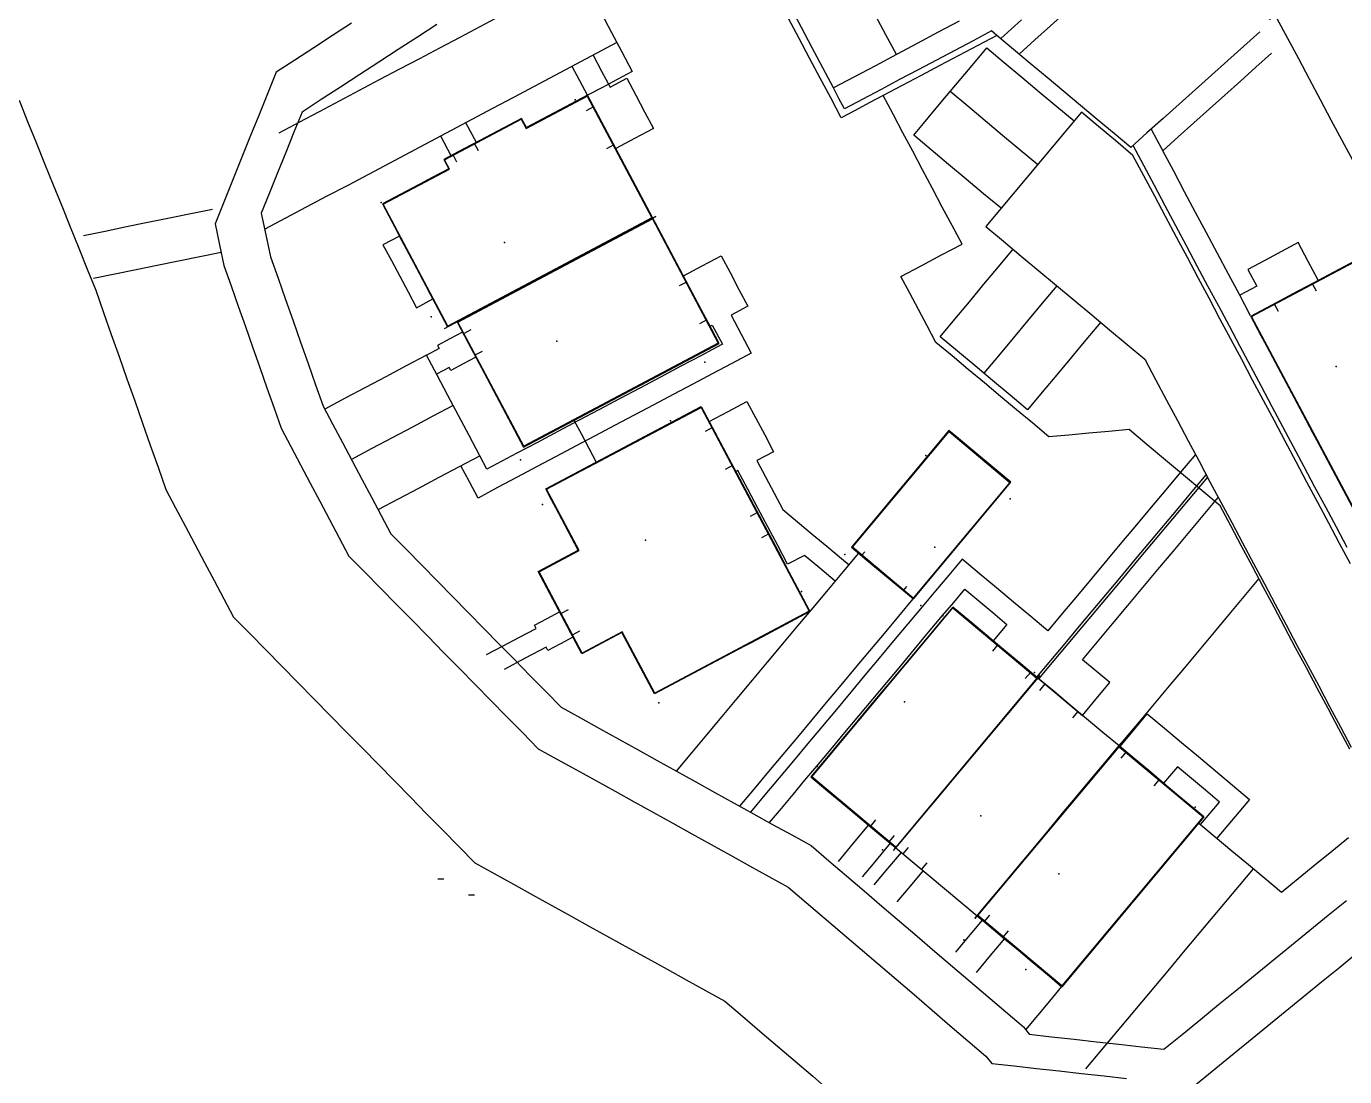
# Model space of a CAD drawing. Header units: metres. Extents: x 337936 to 338469, y 373266 to 374026.
# Drawn here: x 338137.7 to 338193.3, y 373599.6 to 373643.9 of the extents above; entities that cross this region are included whole.
import ezdxf

# ---------------------------------------------------------------- set-up
doc = ezdxf.new("R2010")
doc.units = ezdxf.units.M
for name, color, linetype in [('3D_LINES', 3, 'Continuous'), ('3D_Points', 1, 'Continuous'), ('PLOTS EXTERNAL LEVEL', 6, 'Continuous'), ('PLOTS FFL', 5, 'Continuous')]:
    doc.layers.add(name, color=color, linetype=linetype)

msp = doc.modelspace()

# ---------------------------------------------------------------- linework, layer by layer
at = {"layer": '3D_LINES'}
for points in [[(338174.395, 373642.669, 33.555), (338173.958, 373643.493, 33.543), (338173.521, 373644.318, 33.532), (338173.083, 373645.143, 33.52), (338172.646, 373645.968, 33.523), (338172.208, 373646.792, 33.528), (338171.771, 373647.617, 33.532), (338171.334, 373648.442, 33.536), (338170.896, 373649.267, 33.54), (338170.459, 373650.091, 33.544), (338170.021, 373650.916, 33.549), (338169.584, 373651.741, 33.555), (338169.147, 373652.566, 33.561), (338168.709, 373653.391, 33.566)], [(338179.566, 373642.691, 33.648), (338180.231, 373643.287, 33.657), (338180.896, 373643.883, 33.667), (338181.56, 373644.479, 33.676), (338182.225, 373645.075, 33.685), (338182.89, 373645.671, 33.695), (338183.555, 373646.267, 33.704), (338184.22, 373646.863, 33.714), (338184.884, 373647.459, 33.723), (338185.549, 373648.055, 33.732), (338186.104, 373647.436, 33.74), (338186.659, 373646.818, 33.75), (338187.214, 373646.199, 33.75), (338187.769, 373645.58, 33.75), (338188.324, 373644.961, 33.75), (338188.919, 373645.495, 33.75), (338189.526, 373644.818, 33.75), (338190.134, 373644.141, 33.75), (338190.845, 373644.779, 33.749), (338191.557, 373645.417, 33.743), (338192.269, 373646.055, 33.742), (338192.981, 373646.693, 33.74), (338193.692, 373647.331, 33.739)], [(338161.075, 373646.086, 33.374), (338160.229, 373645.637, 33.358), (338159.382, 373645.188, 33.352), (338158.536, 373644.739, 33.345), (338157.689, 373644.29, 33.308), (338156.843, 373643.841, 33.308), (338155.997, 373643.393, 33.308), (338155.15, 373642.944, 33.308), (338154.304, 373642.495, 33.308), (338153.458, 373642.046, 33.308), (338152.611, 373641.597, 33.308), (338151.765, 373641.148, 33.314), (338150.919, 373640.699, 33.346), (338150.072, 373640.251, 33.364), (338149.226, 373639.802, 33.369), (338148.38, 373639.353, 33.373)], [(338161.952, 373644.432, 33.363), (338162.39, 373643.605, 33.357), (338162.829, 373642.779, 33.351), (338163.267, 373641.952, 33.347), (338162.639, 373641.619, 33.335), (338162.011, 373641.286, 33.322), (338161.383, 373640.953, 33.309)], [(338193.496, 373613.39, 33.55), (338193.04, 373614.246, 33.548), (338192.585, 373615.101, 33.546), (338192.13, 373615.956, 33.545), (338191.675, 373616.811, 33.543), (338191.22, 373617.666, 33.541), (338190.765, 373618.521, 33.542), (338190.309, 373619.376, 33.546), (338189.854, 373620.231, 33.551), (338189.399, 373621.086, 33.553), (338188.944, 373621.941, 33.55), (338188.489, 373622.797, 33.546), (338188.034, 373623.652, 33.551), (338187.267, 373624.293, 33.556), (338186.499, 373624.934, 33.561), (338185.732, 373625.575, 33.567), (338184.965, 373626.216, 33.572), (338184.198, 373626.857, 33.577), (338183.354, 373626.782, 33.565), (338182.51, 373626.706, 33.554), (338181.665, 373626.631, 33.542), (338180.821, 373626.555, 33.53), (338180.141, 373627.124, 33.535), (338179.462, 373627.692, 33.535), (338178.782, 373628.26, 33.523), (338178.103, 373628.828, 33.511), (338177.423, 373629.396, 33.499), (338176.743, 373629.964, 33.5), (338176.064, 373630.532, 33.503), (338175.695, 373631.227, 33.508), (338175.326, 373631.922, 33.514), (338174.958, 373632.617, 33.52), (338174.589, 373633.312, 33.526), (338175.447, 373633.767, 33.534), (338176.305, 373634.222, 33.543), (338177.162, 373634.677, 33.552), (338176.747, 373635.46, 33.558), (338176.332, 373636.242, 33.565), (338175.917, 373637.025, 33.571), (338175.502, 373637.808, 33.578), (338175.086, 373638.591, 33.583), (338174.671, 373639.374, 33.574), (338174.256, 373640.156, 33.562), (338173.841, 373640.939, 33.551), (338173.252, 373640.627, 33.541), (338172.663, 373640.315, 33.531), (338172.074, 373640.002, 33.521), (338171.63, 373640.839, 33.509), (338171.186, 373641.676, 33.497), (338170.742, 373642.514, 33.485), (338170.298, 373643.351, 33.473), (338169.854, 373644.188, 33.464)], [(338177.046, 373644.074, 33.601), (338176.162, 373643.606, 33.586), (338175.279, 373643.137, 33.57), (338174.395, 373642.669, 33.555), (338173.512, 373642.2, 33.54), (338172.628, 373641.732, 33.525), (338171.745, 373641.263, 33.509), (338171.296, 373642.11, 33.497), (338170.847, 373642.956, 33.485), (338170.398, 373643.803, 33.473), (338169.949, 373644.65, 33.471)], [(338197.269, 373635.865, 33.631), (338196.846, 373636.66, 33.639), (338196.423, 373637.454, 33.647), (338195.801, 373637.123, 33.656), (338195.178, 373636.791, 33.666), (338194.555, 373636.46, 33.675), (338194.097, 373637.321, 33.684), (338193.638, 373638.182, 33.693), (338193.18, 373639.043, 33.701), (338192.722, 373639.904, 33.71), (338192.263, 373640.765, 33.719), (338191.805, 373641.626, 33.728), (338191.347, 373642.487, 33.737), (338190.888, 373643.348, 33.746), (338190.43, 373644.209, 33.75)], [(338151.44, 373643.985, 33.598), (338150.646, 373643.47, 33.598), (338149.852, 373642.954, 33.598), (338149.058, 373642.439, 33.598), (338148.265, 373641.923, 33.598), (338147.897, 373641.01, 33.598), (338147.529, 373640.096, 33.598), (338147.161, 373639.182, 33.598), (338146.793, 373638.269, 33.598), (338146.425, 373637.355, 33.598), (338146.057, 373636.441, 33.598), (338145.689, 373635.528, 33.598), (338145.876, 373634.649, 33.598), (338146.063, 373633.77, 33.598), (338146.365, 373632.913, 33.598), (338146.667, 373632.056, 33.598), (338146.969, 373631.199, 33.598), (338147.271, 373630.342, 33.598), (338147.573, 373629.484, 33.598), (338147.875, 373628.627, 33.598), (338148.177, 373627.77, 33.598), (338148.479, 373626.913, 33.598), (338148.887, 373626.144, 33.598), (338149.294, 373625.375, 33.598), (338149.702, 373624.606, 33.598), (338150.11, 373623.837, 33.598), (338150.518, 373623.069, 33.598), (338150.925, 373622.3, 33.598), (338151.333, 373621.531, 33.598), (338151.997, 373620.854, 33.598), (338152.662, 373620.177, 33.598), (338153.326, 373619.5, 33.598), (338153.991, 373618.824, 33.598), (338154.655, 373618.147, 33.598), (338155.319, 373617.47, 33.598), (338155.984, 373616.793, 33.598), (338156.648, 373616.116, 33.598), (338157.313, 373615.439, 33.598), (338157.977, 373614.763, 33.598), (338158.641, 373614.086, 33.598), (338159.306, 373613.409, 33.598), (338160.116, 373612.96, 33.598), (338160.925, 373612.511, 33.598), (338161.735, 373612.062, 33.598), (338162.545, 373611.613, 33.598), (338163.355, 373611.164, 33.598), (338164.165, 373610.716, 33.598), (338164.975, 373610.267, 33.598), (338165.784, 373609.818, 33.598), (338166.594, 373609.369, 33.598), (338167.404, 373608.92, 33.598), (338168.214, 373608.471, 33.598), (338169.024, 373608.022, 33.598), (338169.834, 373607.573, 33.598), (338170.592, 373606.926, 33.598), (338171.35, 373606.279, 33.598), (338172.108, 373605.631, 33.598), (338172.866, 373604.984, 33.598), (338173.624, 373604.336, 33.598), (338174.382, 373603.689, 33.598), (338175.14, 373603.042, 33.598), (338175.898, 373602.394, 33.598), (338176.656, 373601.747, 33.598), (338177.414, 373601.099, 33.598), (338178.172, 373600.452, 33.598), (338178.412, 373600.144, 33.598), (338179.359, 373600.038, 33.598), (338180.306, 373599.932, 33.598), (338181.253, 373599.826, 33.598), (338182.2, 373599.72, 33.598), (338183.147, 373599.614, 33.598), (338184.094, 373599.508, 33.598)], [(338155.028, 373643.931, 33.31), (338154.217, 373643.404, 33.31), (338153.407, 373642.878, 33.31), (338152.596, 373642.352, 33.31), (338151.786, 373641.825, 33.31), (338150.975, 373641.299, 33.341), (338150.165, 373640.772, 33.369), (338149.354, 373640.246, 33.372), (338149.011, 373639.393, 33.367), (338148.667, 373638.541, 33.362), (338148.324, 373637.688, 33.357), (338147.981, 373636.835, 33.352), (338147.637, 373635.982, 33.347), (338147.832, 373635.065, 33.336), (338148.027, 373634.148, 33.325), (338148.344, 373633.248, 33.328), (338148.661, 373632.348, 33.335), (338148.978, 373631.449, 33.341), (338149.295, 373630.549, 33.347), (338149.612, 373629.649, 33.347), (338149.929, 373628.75, 33.348), (338150.246, 373627.85, 33.348), (338150.653, 373627.081, 33.348), (338151.061, 373626.312, 33.35), (338151.469, 373625.543, 33.369), (338151.877, 373624.774, 33.387), (338152.284, 373624.006, 33.405), (338152.692, 373623.237, 33.423), (338153.1, 373622.468, 33.442), (338153.752, 373621.803, 33.461), (338154.405, 373621.139, 33.473), (338155.057, 373620.474, 33.472), (338155.709, 373619.81, 33.471), (338156.362, 373619.145, 33.47), (338157.014, 373618.481, 33.469), (338157.666, 373617.816, 33.468), (338158.318, 373617.152, 33.467), (338158.971, 373616.487, 33.466), (338159.623, 373615.823, 33.466), (338160.275, 373615.158, 33.465), (338161.085, 373614.709, 33.463), (338161.895, 373614.26, 33.461), (338162.705, 373613.812, 33.459), (338163.515, 373613.363, 33.458), (338164.325, 373612.914, 33.458), (338165.134, 373612.465, 33.458), (338165.944, 373612.016, 33.457), (338166.754, 373611.567, 33.457), (338167.564, 373611.118, 33.457), (338168.374, 373610.669, 33.457), (338169.184, 373610.22, 33.456), (338169.993, 373609.771, 33.456), (338170.803, 373609.323, 33.456), (338171.549, 373608.686, 33.456), (338172.294, 373608.049, 33.457), (338173.039, 373607.413, 33.456), (338173.785, 373606.776, 33.456), (338174.53, 373606.14, 33.455), (338175.275, 373605.503, 33.455), (338176.021, 373604.866, 33.455), (338176.766, 373604.23, 33.462), (338177.511, 373603.593, 33.464), (338178.257, 373602.957, 33.466), (338179.002, 373602.32, 33.469), (338179.748, 373601.683, 33.471), (338179.988, 373601.376, 33.473), (338180.935, 373601.27, 33.47), (338181.882, 373601.164, 33.356), (338182.829, 373601.058, 33.325), (338183.776, 373600.952, 33.349), (338184.723, 373600.846, 33.373), (338185.67, 373600.74, 33.397), (338186.438, 373601.367, 33.418), (338187.207, 373601.995, 33.439), (338187.975, 373602.622, 33.459), (338188.744, 373603.249, 33.479), (338189.513, 373603.877, 33.487), (338190.281, 373604.504, 33.496), (338191.05, 373605.132, 33.505), (338191.818, 373605.759, 33.513), (338192.587, 373606.387, 33.522), (338193.355, 373607.014, 33.531)], [(338178.626, 373643.477, 33.634), (338178.403, 373643.662, 33.629), (338177.63, 373643.252, 33.616), (338176.856, 373642.842, 33.602), (338176.082, 373642.431, 33.589), (338175.309, 373642.021, 33.575), (338174.535, 373641.611, 33.562), (338173.761, 373641.2, 33.549), (338172.987, 373640.79, 33.535), (338172.214, 373640.38, 33.522), (338171.979, 373640.821, 33.516), (338171.745, 373641.263, 33.509)], [(338189.717, 373643.633, 33.75), (338189.037, 373643.023, 33.75), (338188.357, 373642.413, 33.75), (338187.677, 373641.804, 33.75), (338186.996, 373641.194, 33.737), (338186.316, 373640.584, 33.721), (338185.636, 373639.974, 33.705), (338184.956, 373639.364, 33.689), (338184.276, 373638.754, 33.672), (338183.569, 373639.345, 33.66), (338182.863, 373639.935, 33.648), (338182.157, 373640.525, 33.637), (338181.451, 373641.115, 33.64), (338180.744, 373641.706, 33.643), (338180.038, 373642.296, 33.646), (338179.332, 373642.886, 33.648), (338178.626, 373643.477, 33.634), (338177.828, 373643.054, 33.62), (338177.031, 373642.631, 33.606), (338176.233, 373642.208, 33.593), (338175.436, 373641.785, 33.579), (338174.638, 373641.362, 33.565), (338173.841, 373640.939, 33.551)], [(338179.67, 373644.127, 33.652), (338179.23, 373643.733, 33.645), (338178.791, 373643.339, 33.638)], [(338162.621, 373643.17, 33.354), (338161.749, 373642.708, 33.337), (338160.876, 373642.245, 33.32), (338160.004, 373641.782, 33.303), (338159.131, 373641.32, 33.302), (338158.259, 373640.857, 33.302), (338157.387, 373640.394, 33.302), (338156.514, 373639.932, 33.302), (338155.642, 373639.469, 33.302), (338154.769, 373639.006, 33.302), (338153.897, 373638.544, 33.302), (338153.024, 373638.081, 33.302), (338152.152, 373637.618, 33.315), (338151.28, 373637.156, 33.321), (338150.407, 373636.693, 33.326), (338149.535, 373636.23, 33.33), (338148.662, 373635.768, 33.334), (338147.79, 373635.305, 33.338)], [(338161.62, 373642.639, 33.335), (338161.977, 373641.966, 33.33), (338162.334, 373641.293, 33.326), (338163.041, 373641.668, 33.341), (338163.416, 373640.961, 33.349), (338163.791, 373640.254, 33.359), (338164.165, 373639.548, 33.369), (338163.37, 373639.126, 33.355), (338162.575, 373638.704, 33.341)], [(338178.809, 373636.188, 33.575), (338178.072, 373636.803, 33.579), (338177.336, 373637.419, 33.582), (338176.599, 373638.035, 33.585), (338175.862, 373638.65, 33.588), (338175.126, 373639.266, 33.583), (338175.742, 373640.003, 33.592), (338176.357, 373640.739, 33.601), (338176.973, 373641.476, 33.61), (338177.589, 373642.212, 33.619), (338178.204, 373642.949, 33.628), (338178.941, 373642.333, 33.641), (338179.677, 373641.718, 33.638), (338180.414, 373641.102, 33.635), (338181.151, 373640.486, 33.632), (338181.887, 373639.871, 33.628)], [(338189.31, 373631.683, 33.747), (338188.848, 373632.55, 33.747), (338188.387, 373633.416, 33.747), (338187.926, 373634.283, 33.747), (338187.464, 373635.149, 33.747), (338187.003, 373636.016, 33.747), (338186.542, 373636.883, 33.747), (338186.08, 373637.749, 33.747), (338185.619, 373638.616, 33.747), (338186.274, 373639.203, 33.747), (338186.928, 373639.79, 33.747), (338187.583, 373640.376, 33.747), (338188.237, 373640.963, 33.747), (338188.892, 373641.55, 33.747), (338189.547, 373642.137, 33.747), (338190.201, 373642.724, 33.747)], [(338161.383, 373640.953, 33.309), (338161.06, 373641.562, 33.313), (338160.737, 373642.171, 33.317)], [(338155.889, 373631.403, 33.448), (338156.356, 373630.523, 33.448), (338156.822, 373629.644, 33.448), (338157.289, 373628.764, 33.448), (338157.755, 373627.884, 33.448), (338158.222, 373627.004, 33.448), (338158.689, 373626.125, 33.448), (338159.513, 373626.562, 33.448), (338160.337, 373626.999, 33.448), (338161.161, 373627.436, 33.448), (338161.985, 373627.873, 33.448), (338162.809, 373628.31, 33.448), (338163.633, 373628.747, 33.448), (338164.457, 373629.184, 33.448), (338165.281, 373629.621, 33.448), (338166.105, 373630.058, 33.448), (338166.929, 373630.495, 33.438), (338166.462, 373631.375, 33.428), (338165.996, 373632.254, 33.418), (338165.529, 373633.134, 33.407), (338165.063, 373634.014, 33.397), (338164.596, 373634.894, 33.387), (338164.129, 373635.773, 33.377), (338163.672, 373636.637, 33.367), (338163.214, 373637.5, 33.357), (338162.756, 373638.363, 33.347), (338162.298, 373639.226, 33.337), (338161.841, 373640.089, 33.327), (338161.383, 373640.953, 33.317), (338160.901, 373640.697, 33.311), (338160.203, 373640.327, 33.311), (338159.505, 373639.957, 33.311), (338158.807, 373639.587, 33.311), (338158.601, 373639.975, 33.311), (338157.783, 373639.542, 33.311), (338156.965, 373639.108, 33.311), (338156.148, 373638.674, 33.311), (338155.33, 373638.241, 33.311), (338155.536, 373637.852, 33.311), (338154.838, 373637.482, 33.311), (338154.14, 373637.112, 33.311), (338153.442, 373636.742, 33.311), (338152.744, 373636.371, 33.311), (338153.148, 373635.611, 33.311), (338153.551, 373634.85, 33.311), (338153.954, 373634.09, 33.311), (338154.358, 373633.329, 33.311), (338154.761, 373632.569, 33.31), (338155.164, 373631.809, 33.31), (338155.491, 373631.192, 33.31)], [(338180.348, 373638.029, 33.602), (338179.611, 373638.645, 33.605), (338178.875, 373639.261, 33.608), (338178.138, 373639.876, 33.612), (338177.402, 373640.492, 33.615), (338176.665, 373641.108, 33.605)], [(338137.436, 373640.743, 33.497), (338137.794, 373639.853, 33.485), (338138.153, 373638.963, 33.472), (338138.511, 373638.073, 33.46), (338138.87, 373637.183, 33.447), (338139.228, 373636.293, 33.435), (338139.587, 373635.403, 33.423), (338139.945, 373634.513, 33.41), (338140.303, 373633.623, 33.398), (338140.662, 373632.733, 33.385), (338140.991, 373631.8, 33.373), (338141.319, 373630.867, 33.36), (338141.648, 373629.934, 33.36), (338141.976, 373629.001, 33.367), (338142.305, 373628.068, 33.373), (338142.634, 373627.135, 33.38), (338142.962, 373626.202, 33.386), (338143.291, 373625.269, 33.392), (338143.62, 373624.336, 33.399), (338144.028, 373623.567, 33.404), (338144.435, 373622.798, 33.409), (338144.843, 373622.029, 33.41), (338145.251, 373621.261, 33.41), (338145.659, 373620.492, 33.409), (338146.066, 373619.723, 33.409), (338146.474, 373618.954, 33.427), (338147.152, 373618.264, 33.447), (338147.829, 373617.573, 33.467), (338148.507, 373616.883, 33.487), (338149.185, 373616.193, 33.501), (338149.862, 373615.502, 33.5), (338150.54, 373614.812, 33.499), (338151.218, 373614.121, 33.498), (338151.896, 373613.431, 33.497), (338152.573, 373612.741, 33.496), (338153.251, 373612.05, 33.495), (338153.929, 373611.36, 33.494), (338154.606, 373610.67, 33.493), (338155.284, 373609.979, 33.492), (338155.962, 373609.289, 33.49), (338156.639, 373608.599, 33.489), (338157.449, 373608.15, 33.488), (338158.259, 373607.701, 33.488), (338159.069, 373607.252, 33.488), (338159.879, 373606.803, 33.487), (338160.689, 373606.354, 33.487), (338161.498, 373605.905, 33.487), (338162.308, 373605.456, 33.487), (338163.118, 373605.007, 33.486), (338163.928, 373604.559, 33.486), (338164.738, 373604.11, 33.485), (338165.547, 373603.661, 33.484), (338166.357, 373603.212, 33.483), (338167.167, 373602.763, 33.482), (338167.908, 373602.13, 33.482), (338168.649, 373601.497, 33.489), (338169.391, 373600.864, 33.499), (338170.132, 373600.231, 33.509), (338170.873, 373599.598, 33.519), (338171.614, 373598.965, 33.528)], [(338161.642, 373640.465, 33.316), (338161.33, 373640.299, 33.311)], [(338156.7, 373638.967, 33.301), (338156.26, 373639.797, 33.302)], [(338193.53, 373621.2, 33.591), (338193.072, 373622.061, 33.589), (338192.613, 373622.922, 33.59), (338192.155, 373623.783, 33.604), (338191.697, 373624.644, 33.618), (338191.239, 373625.505, 33.632), (338190.78, 373626.366, 33.646), (338190.322, 373627.227, 33.66), (338189.864, 373628.088, 33.674), (338189.406, 373628.949, 33.689), (338188.947, 373629.81, 33.703), (338188.489, 373630.671, 33.717), (338188.031, 373631.532, 33.724), (338187.572, 373632.393, 33.717), (338187.114, 373633.254, 33.711), (338186.656, 373634.114, 33.705), (338186.198, 373634.975, 33.698), (338185.739, 373635.836, 33.692), (338185.281, 373636.697, 33.686), (338184.823, 373637.558, 33.679), (338184.364, 373638.419, 33.673), (338183.64, 373639.025, 33.66), (338182.916, 373639.63, 33.648), (338182.192, 373640.235, 33.635), (338181.617, 373639.547, 33.624), (338181.042, 373638.86, 33.614), (338180.467, 373638.172, 33.604), (338179.892, 373637.484, 33.594), (338179.317, 373636.796, 33.584), (338178.742, 373636.108, 33.574), (338178.167, 373635.421, 33.564), (338178.911, 373634.799, 33.561), (338179.655, 373634.177, 33.562), (338180.398, 373633.556, 33.575), (338181.142, 373632.934, 33.588), (338181.886, 373632.313, 33.601), (338182.629, 373631.691, 33.614), (338183.373, 373631.07, 33.627), (338184.116, 373630.448, 33.64), (338184.86, 373629.826, 33.653), (338185.318, 373628.966, 33.639), (338185.776, 373628.105, 33.625), (338186.235, 373627.244, 33.611), (338186.693, 373626.383, 33.597), (338187.151, 373625.523, 33.583), (338187.609, 373624.662, 33.569), (338188.067, 373623.801, 33.554), (338188.526, 373622.94, 33.547), (338188.984, 373622.08, 33.55), (338189.442, 373621.219, 33.554), (338189.9, 373620.358, 33.552), (338190.358, 373619.497, 33.548), (338190.816, 373618.636, 33.544), (338191.275, 373617.776, 33.543), (338191.733, 373616.915, 33.544), (338192.191, 373616.054, 33.546), (338192.649, 373615.193, 33.548), (338193.107, 373614.333, 33.549), (338193.565, 373613.472, 33.551)], [(338155.64, 373638.405, 33.301), (338155.2, 373639.235, 33.302)], [(338185.135, 373639.525, 33.693), (338185.377, 373639.07, 33.696), (338185.619, 373638.616, 33.699)], [(338156.787, 373638.614, 33.3), (338156.622, 373638.926, 33.301)], [(338162.49, 373638.865, 33.339), (338162.178, 373638.7, 33.334)], [(338193.387, 373621.895, 33.592), (338192.936, 373622.742, 33.593), (338192.485, 373623.589, 33.603), (338192.034, 373624.436, 33.617), (338191.583, 373625.283, 33.631), (338191.132, 373626.13, 33.645), (338190.681, 373626.978, 33.659), (338190.23, 373627.825, 33.673), (338189.779, 373628.672, 33.687), (338189.329, 373629.519, 33.701), (338188.878, 373630.366, 33.715), (338188.427, 373631.213, 33.728), (338187.976, 373632.06, 33.725), (338187.525, 373632.907, 33.718), (338187.074, 373633.755, 33.712), (338186.623, 373634.602, 33.706), (338186.172, 373635.449, 33.7), (338185.721, 373636.296, 33.693), (338185.27, 373637.143, 33.687), (338184.819, 373637.99, 33.681), (338184.368, 373638.837, 33.675)], [(338155.884, 373638.135, 33.3), (338155.719, 373638.447, 33.301)], [(338145.58, 373636.142, 33.369), (338144.675, 373635.957, 33.377), (338143.77, 373635.771, 33.384), (338142.865, 373635.586, 33.391), (338141.96, 373635.4, 33.398), (338141.055, 373635.214, 33.406), (338140.151, 373635.029, 33.413)], [(338155.359, 373631.122, 33.336), (338156.168, 373631.551, 33.411), (338156.977, 373631.98, 33.462), (338157.787, 373632.41, 33.513), (338158.596, 373632.839, 33.564), (338159.406, 373633.268, 33.511), (338160.215, 373633.697, 33.443), (338161.024, 373634.127, 33.426), (338161.834, 373634.556, 33.408), (338162.643, 373634.985, 33.391), (338163.453, 373635.414, 33.373), (338164.262, 373635.844, 33.385), (338163.411, 373635.393, 33.374), (338162.561, 373634.942, 33.393), (338161.71, 373634.49, 33.411), (338160.86, 373634.039, 33.429), (338160.009, 373633.588, 33.448), (338159.159, 373633.137, 33.54), (338158.308, 373632.686, 33.546), (338157.458, 373632.235, 33.492), (338156.607, 373631.784, 33.438), (338155.757, 373631.333, 33.379)], [(338153.462, 373635.019, 33.305), (338152.766, 373634.65, 33.306), (338153.118, 373633.987, 33.305), (338153.469, 373633.323, 33.305), (338153.821, 373632.66, 33.304), (338154.173, 373631.997, 33.304), (338154.869, 373632.366, 33.314)], [(338192.174, 373633.153, 33.709), (338191.751, 373633.947, 33.715), (338191.328, 373634.742, 33.723), (338190.622, 373634.366, 33.734), (338189.915, 373633.99, 33.744), (338189.209, 373633.614, 33.75), (338189.585, 373632.908, 33.747), (338188.862, 373632.523, 33.744)], [(338145.952, 373634.33, 33.347), (338145.054, 373634.146, 33.355), (338144.156, 373633.962, 33.362), (338143.258, 373633.778, 33.369), (338142.36, 373633.593, 33.377), (338141.462, 373633.409, 33.384), (338140.564, 373633.225, 33.391)], [(338165.422, 373633.339, 33.418), (338166.217, 373633.761, 33.432), (338167.012, 373634.183, 33.445), (338167.387, 373633.476, 33.456), (338167.762, 373632.769, 33.466), (338168.137, 373632.062, 33.476), (338167.43, 373631.687, 33.463), (338167.856, 373630.884, 33.469), (338168.282, 373630.08, 33.463), (338167.46, 373629.644, 33.454), (338166.638, 373629.208, 33.45), (338165.816, 373628.772, 33.45), (338164.993, 373628.336, 33.474), (338164.171, 373627.9, 33.499), (338163.349, 373627.464, 33.491), (338162.527, 373627.028, 33.477), (338161.705, 373626.592, 33.462), (338160.883, 373626.156, 33.45), (338160.06, 373625.72, 33.45), (338159.238, 373625.284, 33.45), (338158.416, 373624.848, 33.452), (338157.594, 373624.412, 33.456), (338156.772, 373623.976, 33.458), (338156.411, 373624.656, 33.441), (338156.051, 373625.336, 33.425)], [(338183.001, 373631.38, 33.62), (338182.386, 373630.644, 33.605), (338181.77, 373629.907, 33.59), (338181.154, 373629.17, 33.575), (338180.539, 373628.434, 33.56), (338179.923, 373627.697, 33.545), (338179.186, 373628.313, 33.532), (338178.45, 373628.929, 33.519), (338177.713, 373629.544, 33.506), (338176.977, 373630.16, 33.503), (338176.24, 373630.776, 33.506), (338176.856, 373631.512, 33.517), (338177.471, 373632.249, 33.527), (338178.087, 373632.985, 33.538), (338178.703, 373633.722, 33.549), (338179.318, 373634.459, 33.559)], [(338193.715, 373623.407, 33.747), (338193.277, 373624.23, 33.747), (338192.838, 373625.054, 33.747), (338192.4, 373625.877, 33.747), (338191.962, 373626.7, 33.747), (338191.523, 373627.524, 33.747), (338191.085, 373628.347, 33.747), (338190.647, 373629.17, 33.747), (338190.209, 373629.994, 33.747), (338189.77, 373630.817, 33.747), (338189.332, 373631.641, 33.747), (338190.211, 373632.108, 33.735), (338191.09, 373632.576, 33.722), (338191.969, 373633.044, 33.709), (338192.848, 373633.512, 33.696), (338193.727, 373633.98, 33.683)], [(338165.558, 373633.079, 33.422), (338165.247, 373632.914, 33.416)], [(338181.16, 373632.919, 33.588), (338180.544, 373632.183, 33.573), (338179.928, 373631.446, 33.558), (338179.313, 373630.71, 33.543), (338178.697, 373629.973, 33.527), (338178.081, 373629.236, 33.512)], [(338191.914, 373633.015, 33.713), (338192.08, 373632.704, 33.721)], [(338190.316, 373632.164, 33.737), (338190.482, 373631.853, 33.746)], [(338166.407, 373631.48, 33.444), (338166.095, 373631.315, 33.439)], [(338156.117, 373630.973, 33.4), (338155.588, 373630.692, 33.343), (338155.058, 373630.411, 33.324), (338155.128, 373630.28, 33.327), (338154.552, 373629.974, 33.326)], [(338156.47, 373631.06, 33.435), (338156.159, 373630.895, 33.402)], [(338166.546, 373631.219, 33.448), (338166.635, 373631.266, 33.448), (338167.065, 373630.454, 33.448), (338166.624, 373630.22, 33.448), (338166.182, 373629.985, 33.448), (338165.318, 373629.527, 33.448), (338164.455, 373629.069, 33.448), (338163.591, 373628.611, 33.448), (338162.728, 373628.154, 33.448), (338161.864, 373627.696, 33.448), (338161.001, 373627.238, 33.448), (338160.137, 373626.78, 33.449), (338159.274, 373626.322, 33.449), (338158.41, 373625.864, 33.449), (338157.778, 373625.528, 33.449), (338157.145, 373625.193, 33.449), (338156.846, 373625.757, 33.449)], [(338152.561, 373623.485, 33.418), (338153.418, 373623.939, 33.419), (338154.275, 373624.394, 33.421), (338155.132, 373624.848, 33.423), (338155.989, 373625.303, 33.425), (338156.846, 373625.757, 33.427), (338156.396, 373626.605, 33.407), (338155.946, 373627.453, 33.387), (338155.497, 373628.302, 33.367), (338155.047, 373629.15, 33.346), (338154.597, 373629.998, 33.326), (338153.74, 373629.543, 33.324), (338152.883, 373629.089, 33.323), (338152.026, 373628.634, 33.332), (338151.169, 373628.18, 33.34), (338150.312, 373627.725, 33.348)], [(338156.679, 373629.914, 33.418), (338156.149, 373629.634, 33.36), (338155.62, 373629.353, 33.349), (338155.55, 373629.484, 33.346), (338155.019, 373629.203, 33.345)], [(338156.949, 373630.157, 33.45), (338156.638, 373629.992, 33.416)], [(338171.824, 373620.47, 33.451), (338171.173, 373621.013, 33.451), (338170.523, 373621.557, 33.451), (338169.816, 373621.182, 33.451), (338169.397, 373621.972, 33.451), (338168.978, 373622.762, 33.451), (338168.559, 373623.553, 33.451), (338168.14, 373624.343, 33.451), (338167.721, 373625.133, 33.451), (338167.632, 373625.086, 33.451), (338167.257, 373625.793, 33.451), (338166.883, 373626.499, 33.451), (338166.508, 373627.206, 33.451), (338167.303, 373627.628, 33.451), (338168.098, 373628.049, 33.451), (338168.473, 373627.343, 33.451), (338168.848, 373626.636, 33.451), (338169.222, 373625.929, 33.451), (338168.516, 373625.555, 33.451), (338168.88, 373624.868, 33.451), (338169.245, 373624.181, 33.451), (338169.609, 373623.494, 33.451), (338170.228, 373622.976, 33.451), (338170.848, 373622.458, 33.451), (338171.467, 373621.941, 33.451), (338172.086, 373621.423, 33.451), (338172.401, 373621.16, 33.451)], [(338155.721, 373627.878, 33.377), (338154.864, 373627.423, 33.375), (338154.007, 373626.968, 33.373), (338153.15, 373626.514, 33.371), (338152.293, 373626.059, 33.369), (338151.436, 373625.605, 33.367)], [(338159.306, 373620.878, 33.45), (338160.151, 373621.326, 33.45), (338160.996, 373621.774, 33.45), (338160.62, 373622.483, 33.45), (338160.243, 373623.193, 33.45), (338159.867, 373623.903, 33.45), (338159.626, 373624.358, 33.45), (338160.506, 373624.825, 33.45), (338161.387, 373625.292, 33.451), (338162.268, 373625.759, 33.451), (338163.149, 373626.226, 33.451), (338164.029, 373626.693, 33.451), (338164.91, 373627.16, 33.451), (338165.543, 373627.496, 33.451), (338166.176, 373627.832, 33.451), (338166.638, 373626.961, 33.451), (338167.1, 373626.09, 33.451), (338167.562, 373625.218, 33.451), (338168.024, 373624.347, 33.451), (338168.486, 373623.476, 33.451), (338168.948, 373622.605, 33.451), (338169.41, 373621.734, 33.451), (338169.872, 373620.863, 33.451), (338170.334, 373619.992, 33.451), (338170.757, 373619.194, 33.45), (338169.938, 373618.76, 33.449), (338169.12, 373618.325, 33.449), (338168.301, 373617.891, 33.448), (338167.482, 373617.457, 33.447), (338166.663, 373617.023, 33.447), (338165.844, 373616.588, 33.446), (338165.025, 373616.154, 33.445), (338164.207, 373615.72, 33.444), (338163.75, 373616.581, 33.444), (338163.293, 373617.442, 33.444), (338162.836, 373618.304, 33.444), (338161.991, 373617.856, 33.444), (338161.147, 373617.408, 33.444), (338160.686, 373618.275, 33.444), (338160.226, 373619.143, 33.444), (338159.766, 373620.01, 33.444), (338159.306, 373620.878, 33.444)], [(338160.813, 373627.251, 33.52), (338161.125, 373626.662, 33.477), (338161.437, 373626.073, 33.45), (338161.75, 373625.484, 33.45)], [(338166.646, 373626.946, 33.45), (338166.335, 373626.781, 33.45)], [(338179.218, 373624.637, 33.45), (338178.567, 373625.182, 33.45), (338177.915, 373625.726, 33.45), (338177.264, 373626.27, 33.45), (338176.613, 373626.815, 33.45), (338176.153, 373626.265, 33.45), (338175.694, 373625.715, 33.45), (338175.056, 373624.952, 33.45), (338174.419, 373624.19, 33.45), (338173.782, 373623.427, 33.45), (338173.144, 373622.665, 33.451), (338172.507, 373621.902, 33.451), (338173.158, 373621.358, 33.451), (338173.809, 373620.813, 33.451), (338174.461, 373620.269, 33.451), (338175.112, 373619.725, 33.451)], [(338186.996, 373625.814, 33.453), (338186.374, 373625.07, 33.453), (338185.752, 373624.327, 33.453), (338185.131, 373623.583, 33.453), (338184.509, 373622.839, 33.453), (338183.887, 373622.095, 33.453), (338183.266, 373621.352, 33.453), (338182.644, 373620.608, 33.453), (338182.022, 373619.864, 33.453), (338181.401, 373619.12, 33.453), (338180.779, 373618.376, 33.453), (338180.056, 373618.981, 33.453), (338179.332, 373619.586, 33.453), (338178.609, 373620.19, 33.453), (338177.886, 373620.795, 33.453), (338177.162, 373621.399, 33.453), (338176.603, 373620.73, 33.453), (338176.044, 373620.062, 33.453), (338175.485, 373619.393, 33.453), (338174.882, 373618.671, 33.453), (338174.279, 373617.95, 33.453), (338173.677, 373617.229, 33.453), (338173.074, 373616.508, 33.453), (338172.471, 373615.786, 33.453), (338171.868, 373615.065, 33.453), (338171.265, 373614.344, 33.453), (338170.662, 373613.623, 33.453), (338170.059, 373612.901, 33.453), (338169.456, 373612.18, 33.453), (338168.854, 373611.459, 33.453), (338168.251, 373610.737, 33.453)], [(338167.494, 373625.347, 33.45), (338167.183, 373625.181, 33.45)], [(338169.052, 373610.293, 33.365), (338169.55, 373610.889, 33.365), (338170.048, 373611.485, 33.365), (338170.546, 373612.08, 33.365), (338171.044, 373612.676, 33.365), (338171.633, 373613.381, 33.375), (338172.222, 373614.085, 33.384), (338172.811, 373614.79, 33.394), (338173.4, 373615.495, 33.404), (338173.989, 373616.2, 33.413), (338174.578, 373616.904, 33.423), (338175.167, 373617.609, 33.433), (338175.756, 373618.314, 33.442), (338176.345, 373619.019, 33.452), (338176.811, 373619.575, 33.452), (338177.276, 373620.132, 33.452), (338177.868, 373619.637, 33.452), (338178.459, 373619.143, 33.452), (338179.051, 373618.648, 33.451), (338178.474, 373617.957, 33.451), (338179.088, 373617.444, 33.451), (338179.701, 373616.931, 33.451), (338180.315, 373616.418, 33.451), (338180.91, 373617.13, 33.451), (338181.505, 373617.841, 33.451), (338182.099, 373618.553, 33.451), (338182.694, 373619.264, 33.451), (338183.289, 373619.976, 33.451), (338183.884, 373620.687, 33.451), (338184.478, 373621.399, 33.451), (338185.073, 373622.111, 33.451), (338185.668, 373622.822, 33.451), (338186.263, 373623.534, 33.451), (338186.857, 373624.245, 33.451), (338187.452, 373624.957, 33.451)], [(338187.503, 373624.861, 33.451), (338186.915, 373624.158, 33.451), (338186.327, 373623.454, 33.451), (338185.739, 373622.75, 33.451), (338185.15, 373622.047, 33.451), (338184.562, 373621.343, 33.451), (338183.974, 373620.639, 33.451), (338183.386, 373619.936, 33.451), (338182.798, 373619.232, 33.451), (338182.21, 373618.528, 33.451), (338181.622, 373617.825, 33.451), (338181.033, 373617.121, 33.451), (338180.456, 373616.431, 33.451), (338180.392, 373616.354, 33.451), (338181.006, 373615.841, 33.451), (338181.62, 373615.328, 33.451), (338182.234, 373614.815, 33.451), (338182.811, 373615.505, 33.451), (338183.388, 373616.196, 33.451), (338182.812, 373616.677, 33.451), (338182.237, 373617.158, 33.451), (338182.873, 373617.919, 33.451), (338183.509, 373618.679, 33.451), (338184.144, 373619.44, 33.451), (338184.78, 373620.201, 33.451), (338185.416, 373620.961, 33.451), (338186.052, 373621.722, 33.451), (338186.688, 373622.483, 33.451), (338187.324, 373623.243, 33.451), (338187.959, 373624.004, 33.451)], [(338168.544, 373623.368, 33.45), (338168.232, 373623.203, 33.45)], [(338169.023, 373622.465, 33.45), (338168.711, 373622.3, 33.45)], [(338165.133, 373612.465, 33.458), (338165.773, 373613.231, 33.454), (338166.413, 373613.996, 33.45), (338167.052, 373614.761, 33.416), (338167.692, 373615.527, 33.42), (338168.332, 373616.292, 33.423), (338168.971, 373617.057, 33.426), (338169.611, 373617.823, 33.43), (338170.251, 373618.588, 33.433), (338170.891, 373619.353, 33.464), (338171.53, 373620.118, 33.45), (338172.17, 373620.884, 33.45), (338172.81, 373621.649, 33.45)], [(338173.069, 373621.713, 33.45), (338172.931, 373621.548, 33.45)], [(338189.671, 373620.576, 33.552), (338189.04, 373619.822, 33.541), (338188.41, 373619.069, 33.53), (338187.78, 373618.315, 33.519), (338187.15, 373617.561, 33.508), (338186.52, 373616.807, 33.497), (338185.89, 373616.053, 33.486), (338185.26, 373615.299, 33.475), (338184.63, 373614.545, 33.464), (338184, 373613.792, 33.453), (338183.37, 373613.038, 33.468), (338182.739, 373612.284, 33.494), (338182.109, 373611.53, 33.519), (338181.479, 373610.776, 33.544), (338180.849, 373610.022, 33.569), (338180.219, 373609.268, 33.593), (338179.589, 373608.515, 33.578), (338178.959, 373607.761, 33.546), (338178.329, 373607.007, 33.514), (338177.699, 373606.253, 33.482), (338178.316, 373606.992, 33.513), (338178.933, 373607.73, 33.545), (338179.551, 373608.469, 33.576), (338180.168, 373609.208, 33.595), (338180.786, 373609.947, 33.571), (338181.403, 373610.685, 33.547), (338182.021, 373611.424, 33.522), (338182.638, 373612.163, 33.498), (338183.255, 373612.901, 33.473), (338183.873, 373613.64, 33.451)], [(338167.805, 373610.984, 33.451), (338168.414, 373611.713, 33.451), (338169.023, 373612.441, 33.451), (338169.632, 373613.17, 33.451), (338170.241, 373613.898, 33.451), (338170.85, 373614.626, 33.451), (338171.458, 373615.355, 33.451), (338172.067, 373616.083, 33.451), (338172.676, 373616.812, 33.451), (338173.285, 373617.54, 33.451), (338173.894, 373618.268, 33.451), (338174.503, 373618.997, 33.451), (338175.111, 373619.725, 33.451)], [(338174.826, 373620.244, 33.45), (338174.688, 373620.079, 33.45)], [(338157.129, 373617.373, 33.471), (338157.826, 373617.742, 33.468), (338158.522, 373618.112, 33.465), (338159.219, 373618.481, 33.462), (338159.149, 373618.614, 33.461), (338159.679, 373618.895, 33.459), (338160.209, 373619.176, 33.457), (338160.49, 373618.646, 33.457), (338160.771, 373618.116, 33.457), (338160.241, 373617.835, 33.459), (338159.711, 373617.553, 33.462), (338159.641, 373617.686, 33.462), (338158.759, 373617.218, 33.466), (338157.877, 373616.751, 33.47)], [(338160.562, 373619.263, 33.455), (338160.25, 373619.097, 33.457)], [(338180.354, 373616.386, 33.451), (338179.638, 373616.984, 33.45), (338178.922, 373617.582, 33.45), (338178.207, 373618.181, 33.449), (338177.491, 373618.779, 33.448), (338176.775, 373619.377, 33.447), (338176.177, 373618.661, 33.447), (338175.579, 373617.946, 33.436), (338174.981, 373617.23, 33.426), (338174.383, 373616.514, 33.415), (338173.784, 373615.799, 33.404), (338173.186, 373615.083, 33.394), (338172.588, 373614.367, 33.383), (338171.99, 373613.652, 33.373), (338171.392, 373612.936, 33.362), (338170.793, 373612.22, 33.354), (338171.509, 373611.622, 33.347), (338172.225, 373611.024, 33.339), (338172.94, 373610.426, 33.331), (338173.656, 373609.827, 33.324), (338174.372, 373609.229, 33.316), (338175.056, 373608.657, 33.309), (338175.741, 373608.085, 33.301), (338176.426, 373607.513, 33.294), (338177.11, 373606.94, 33.287), (338177.795, 373606.368, 33.279), (338178.375, 373605.883, 33.273), (338178.955, 373605.398, 33.267), (338179.536, 373604.913, 33.261), (338180.116, 373604.428, 33.255), (338180.745, 373603.903, 33.269), (338181.373, 373603.377, 33.283), (338181.971, 373604.093, 33.299), (338182.569, 373604.809, 33.315), (338183.168, 373605.524, 33.331), (338183.766, 373606.24, 33.347), (338184.364, 373606.956, 33.363), (338184.962, 373607.671, 33.379), (338185.56, 373608.387, 33.395), (338186.159, 373609.103, 33.411), (338186.757, 373609.818, 33.427), (338187.355, 373610.534, 33.443), (338186.936, 373610.884, 33.452), (338186.304, 373611.412, 33.452), (338185.672, 373611.94, 33.452), (338185.041, 373612.469, 33.452), (338184.409, 373612.997, 33.452), (338183.777, 373613.525, 33.451), (338183.092, 373614.097, 33.451), (338182.407, 373614.669, 33.451), (338181.723, 373615.242, 33.451), (338181.038, 373615.814, 33.451), (338180.354, 373616.386, 33.451)], [(338161.041, 373618.359, 33.455), (338160.73, 373618.194, 33.457)], [(338178.667, 373617.796, 33.45), (338178.441, 373617.526, 33.456)], [(338174.276, 373609.114, 33.445), (338174.893, 373609.853, 33.446), (338175.51, 373610.592, 33.446), (338176.128, 373611.33, 33.447), (338176.745, 373612.069, 33.447), (338177.363, 373612.808, 33.448), (338177.98, 373613.546, 33.449), (338178.598, 373614.285, 33.449), (338179.215, 373615.024, 33.45), (338179.832, 373615.762, 33.45), (338180.45, 373616.501, 33.451)], [(338180.055, 373616.635, 33.452), (338179.829, 373616.365, 33.448)], [(338180.652, 373616.137, 33.452), (338180.426, 373615.866, 33.461)], [(338182.041, 373614.976, 33.452), (338181.815, 373614.705, 33.461)], [(338187.215, 373610.21, 33.453), (338187.612, 373610.685, 33.458), (338188.009, 373611.16, 33.465), (338187.418, 373611.655, 33.459), (338186.826, 373612.149, 33.459), (338186.235, 373612.643, 33.459), (338185.657, 373611.953, 33.452), (338185.044, 373612.466, 33.452), (338184.43, 373612.979, 33.452), (338183.816, 373613.492, 33.452), (338184.393, 373614.182, 33.459), (338184.97, 373614.873, 33.469), (338185.688, 373614.273, 33.469), (338186.406, 373613.673, 33.469), (338187.124, 373613.073, 33.469), (338187.841, 373612.473, 33.469), (338188.559, 373611.874, 33.476), (338189.277, 373611.274, 33.482), (338188.819, 373610.727, 33.473), (338188.362, 373610.18, 33.467), (338187.905, 373609.633, 33.462)], [(338184.075, 373613.276, 33.452), (338183.849, 373613.005, 33.461)], [(338185.464, 373612.115, 33.452), (338185.238, 373611.844, 33.461)], [(338173.515, 373610.405, 33.453), (338173.289, 373610.134, 33.436)], [(338187.138, 373610.274, 33.452), (338187.834, 373609.692, 33.461), (338188.531, 373609.11, 33.47), (338189.227, 373608.527, 33.479), (338189.924, 373607.945, 33.488), (338190.62, 373607.363, 33.497), (338191.327, 373607.94, 33.505), (338192.034, 373608.517, 33.513), (338192.741, 373609.094, 33.521), (338193.447, 373609.671, 33.53)], [(338173.219, 373610.193, 33.433), (338172.578, 373609.427, 33.452), (338171.938, 373608.66, 33.456)], [(338174.3, 373609.749, 33.447), (338174.073, 373609.479, 33.447)], [(338174.14, 373609.424, 33.445), (338173.868, 373609.099, 33.445), (338173.412, 373608.553, 33.445), (338172.955, 373608.006, 33.445)], [(338174.896, 373609.25, 33.482), (338174.67, 373608.98, 33.469)], [(338174.6, 373609.039, 33.469), (338174.025, 373608.353, 33.451), (338173.451, 373607.666, 33.454)], [(338175.681, 373608.595, 33.488), (338175.455, 373608.324, 33.475)], [(338175.52, 373608.27, 33.475), (338174.971, 373607.612, 33.451), (338174.421, 373606.955, 33.454)], [(338182.385, 373599.91, 33.449), (338182.973, 373600.613, 33.328), (338183.561, 373601.317, 33.344), (338184.149, 373602.02, 33.361), (338184.737, 373602.723, 33.377), (338185.324, 373603.427, 33.393), (338185.912, 373604.13, 33.41), (338186.5, 373604.833, 33.426), (338187.088, 373605.537, 33.442), (338187.676, 373606.24, 33.459), (338188.264, 373606.943, 33.469), (338188.852, 373607.647, 33.476), (338189.44, 373608.35, 33.482)], [(338155.075, 373607.919, 33.495), (338155.325, 373607.919, 33.494)], [(338156.372, 373607.251, 33.493), (338156.622, 373607.251, 33.493)], [(338178.319, 373606.389, 33.498), (338178.093, 373606.119, 33.486)], [(338176.903, 373604.829, 33.446), (338177.302, 373605.307, 33.446), (338177.665, 373605.741, 33.446), (338178.027, 373606.174, 33.446), (338178.488, 373605.79, 33.446), (338178.948, 373605.405, 33.446), (338178.352, 373604.692, 33.446), (338177.756, 373603.978, 33.446)], [(338179.104, 373605.734, 33.432), (338178.878, 373605.463, 33.413)], [(338186.935, 373599.19, 33.598), (338187.702, 373599.817, 33.598), (338188.47, 373600.444, 33.598), (338189.238, 373601.071, 33.598), (338190.005, 373601.697, 33.598), (338190.773, 373602.324, 33.598), (338191.541, 373602.951, 33.598), (338192.308, 373603.578, 33.598), (338193.076, 373604.204, 33.598), (338193.844, 373604.831, 33.598)], [(338179.849, 373601.554, 33.472), (338180.357, 373602.162, 33.436), (338180.865, 373602.77, 33.288), (338181.373, 373603.378, 33.293)]]:
    msp.add_polyline3d(points, dxfattribs=at)
at = {"layer": '3D_Points'}
for p in [(338160.864, 373640.765, 33.3), (338152.695, 373636.433, 33.3), (338157.89, 373634.748, 33.45), (338154.791, 373631.611, 33.3), (338189.282, 373631.702, 33.75), (338160.087, 373630.591, 33.75), (338166.33, 373629.706, 33.45), (338192.924, 373629.52, 33.75), (338164.874, 373627.229, 33.45), (338158.561, 373625.58, 33.45), (338175.634, 373625.764, 33.45), (338159.493, 373623.705, 33.45), (338179.192, 373623.948, 33.45), (338163.83, 373622.197, 33.6), (338172.224, 373621.588, 33.45), (338176.017, 373621.907, 33.45), (338170.403, 373620.028, 33.45), (338175.426, 373619.442, 33.45), (338176.356, 373619.009, 33.45), (338180.21, 373616.625, 33.45), (338164.391, 373615.339, 33.45), (338174.733, 373615.391, 33.6), (338171.061, 373612.662, 33.35), (338186.986, 373610.943, 33.45), (338177.957, 373610.581, 33.6), (338173.815, 373609.144, 33.45), (338181.241, 373608.132, 33.6), (338177.244, 373605.356, 33.45), (338179.845, 373604.104, 33.255)]:
    msp.add_point(p, dxfattribs=at)
at = {"layer": 'PLOTS EXTERNAL LEVEL'}
for points in [[(338164.129, 373635.773, 33.45), (338161.383, 373640.953, 33.45), (338158.807, 373639.587, 33.45), (338158.601, 373639.975, 33.45), (338155.33, 373638.241, 33.45), (338155.536, 373637.852, 33.45), (338152.744, 373636.371, 33.45), (338155.491, 373631.192, 33.45), (338164.129, 373635.773, 33.45)], [(338155.889, 373631.403, 33.75), (338158.689, 373626.125, 33.75), (338166.929, 373630.495, 33.75), (338164.129, 373635.773, 33.75), (338155.889, 373631.403, 33.75)], [(338198.989, 373626.214, 33.75), (338193.715, 373623.407, 33.75), (338189.332, 373631.641, 33.75), (338194.606, 373634.448, 33.75), (338198.989, 373626.214, 33.75)], [(338159.306, 373620.878, 33.6), (338160.996, 373621.774, 33.6), (338159.626, 373624.358, 33.6), (338166.176, 373627.832, 33.6), (338170.757, 373619.194, 33.6), (338164.207, 373615.72, 33.6), (338162.836, 373618.304, 33.6), (338161.147, 373617.408, 33.6), (338159.306, 373620.878, 33.6)], [(338179.218, 373624.637, 33.45), (338176.613, 373626.815, 33.45), (338172.507, 373621.902, 33.45), (338175.112, 373619.725, 33.45), (338179.218, 373624.637, 33.45)], [(338180.354, 373616.386, 33.6), (338176.775, 373619.377, 33.6), (338170.793, 373612.22, 33.6), (338174.372, 373609.229, 33.6), (338180.354, 373616.386, 33.6)], [(338183.777, 373613.525, 33.6), (338187.355, 373610.534, 33.6), (338181.373, 373603.377, 33.6), (338177.795, 373606.368, 33.6), (338183.777, 373613.525, 33.6)]]:
    msp.add_polyline3d(points, dxfattribs=at)
at = {"layer": 'PLOTS FFL'}
for points in [[(338164.096, 373635.784, 33.45), (338155.501, 373631.226, 33.45), (338152.778, 373636.361, 33.45), (338155.57, 373637.842, 33.45), (338155.364, 373638.23, 33.45), (338158.591, 373639.942, 33.45), (338158.797, 373639.553, 33.45), (338161.372, 373640.919, 33.45), (338164.096, 373635.784, 33.45)], [(338155.923, 373631.393, 33.75), (338164.119, 373635.74, 33.75), (338166.895, 373630.505, 33.75), (338158.699, 373626.158, 33.75), (338155.923, 373631.393, 33.75)], [(338198.955, 373626.225, 33.75), (338193.725, 373623.441, 33.75), (338189.366, 373631.63, 33.75), (338194.596, 373634.414, 33.75), (338198.955, 373626.225, 33.75)], [(338159.34, 373620.867, 33.6), (338161.03, 373621.763, 33.6), (338159.659, 373624.347, 33.6), (338166.166, 373627.798, 33.6), (338170.724, 373619.204, 33.6), (338164.217, 373615.754, 33.6), (338162.846, 373618.338, 33.6), (338161.157, 373617.442, 33.6), (338159.34, 373620.867, 33.6)], [(338179.183, 373624.634, 33.45), (338175.109, 373619.76, 33.45), (338172.542, 373621.905, 33.45), (338176.616, 373626.779, 33.45), (338179.183, 373624.634, 33.45)], [(338180.318, 373616.383, 33.6), (338174.369, 373609.264, 33.6), (338170.829, 373612.223, 33.6), (338176.778, 373619.342, 33.6), (338180.318, 373616.383, 33.6)], [(338183.78, 373613.49, 33.6), (338187.32, 373610.531, 33.6), (338181.37, 373603.412, 33.6), (338177.83, 373606.371, 33.6), (338183.78, 373613.49, 33.6)]]:
    msp.add_polyline3d(points, dxfattribs=at)

doc.saveas('drawing.dxf')
